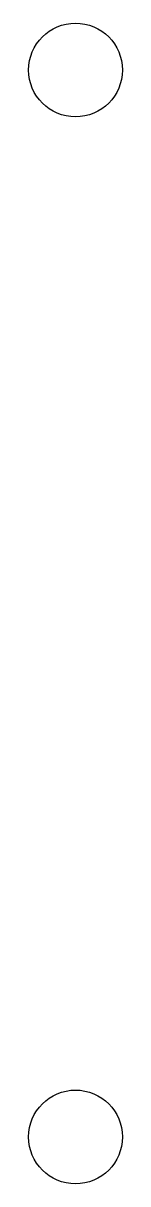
# Model space of a CAD drawing. Header units: millimetres. Extents: x 124.5 to 126.5, y 95 to 120.
import ezdxf

# ---------------------------------------------------------------- set-up
doc = ezdxf.new("R2010")
doc.units = ezdxf.units.MM

msp = doc.modelspace()

# ---------------------------------------------------------------- linework, layer by layer
for centre in [(125.501, 119), (125.501, 96)]:
    msp.add_circle(centre, 1.01)

doc.saveas('drawing.dxf')
